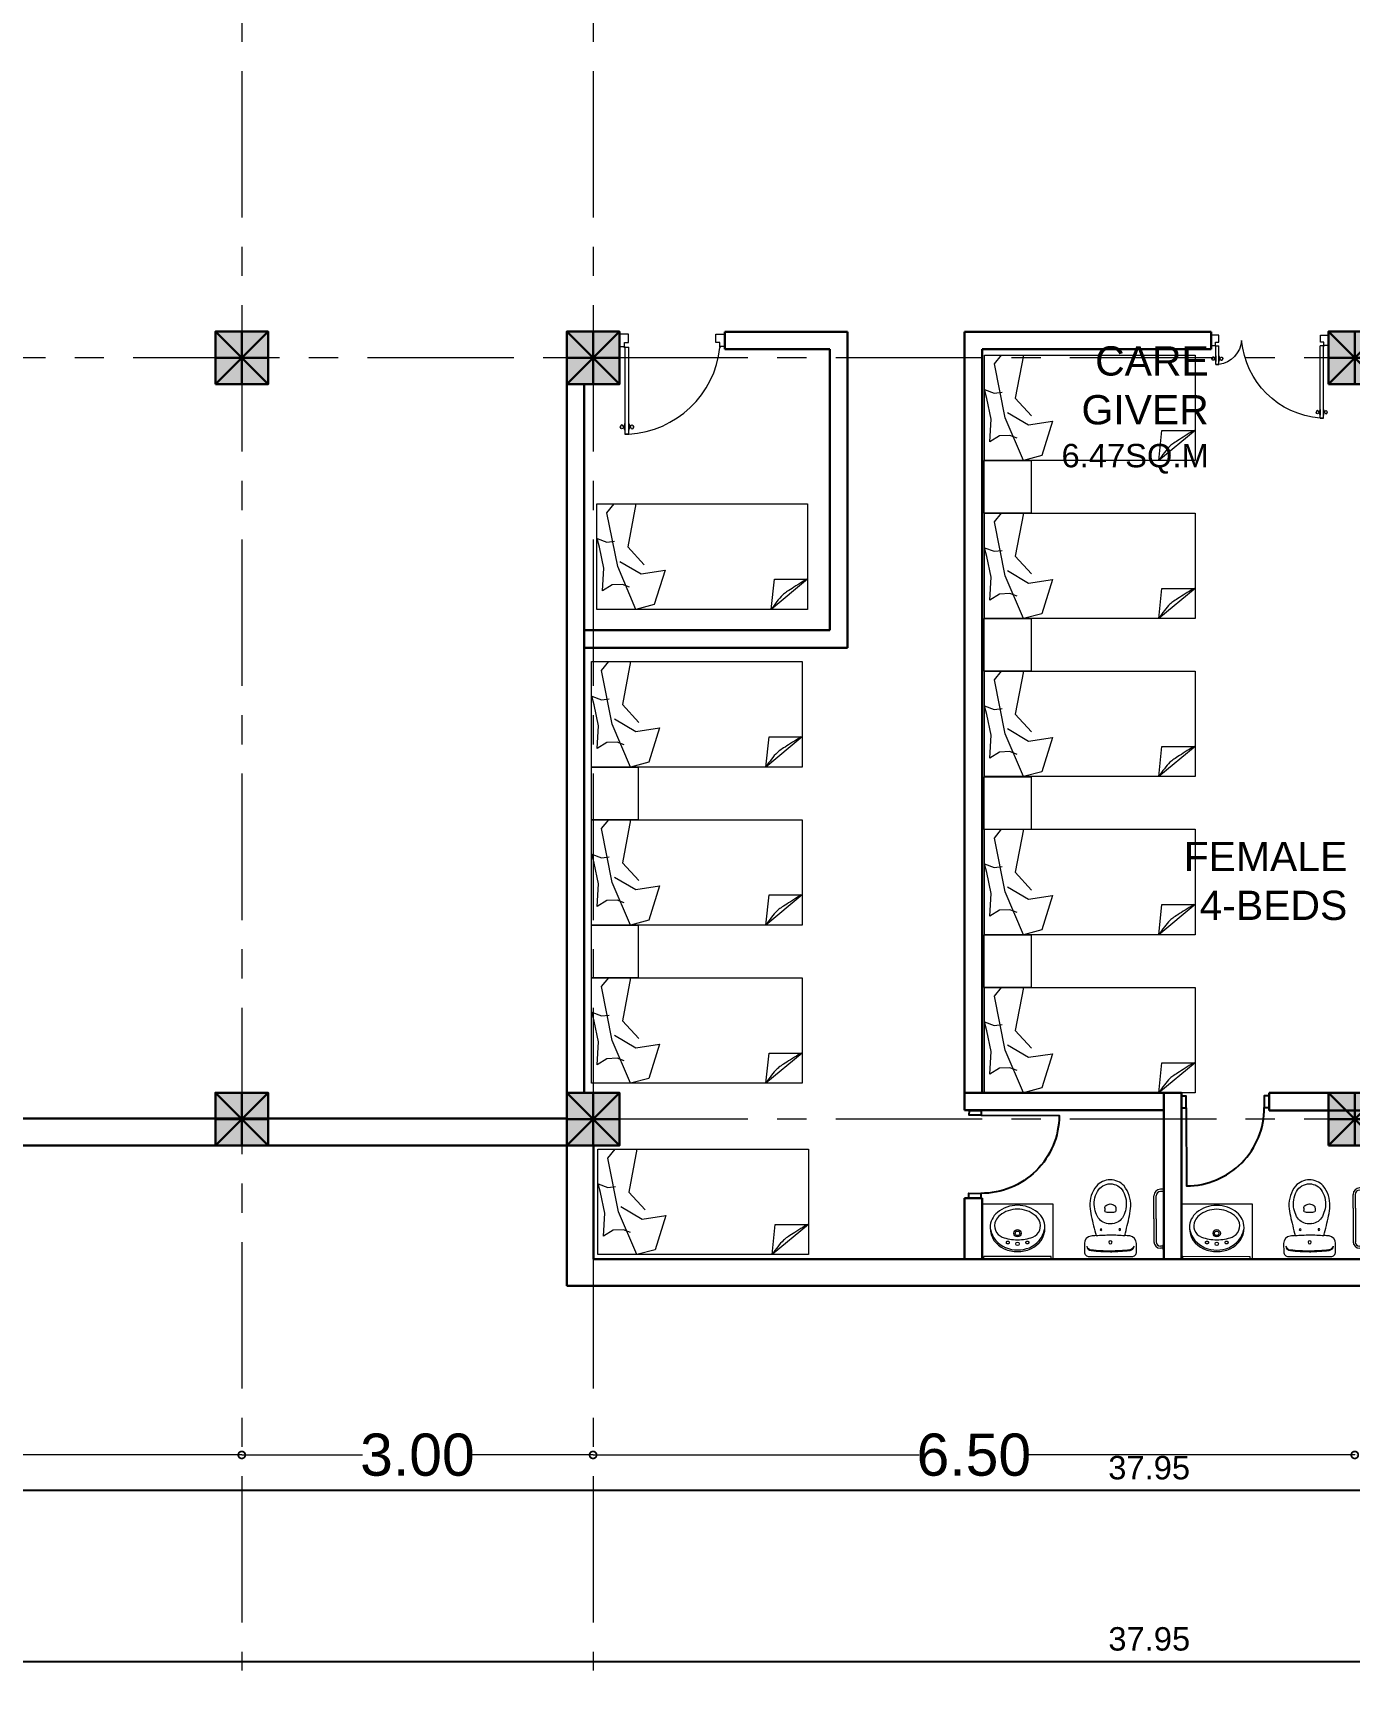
# Model space of a CAD drawing. Header units: metres. Extents: x 319894 to 3389272, y 120 to 6136017.
# Drawn here: x 321454.03 to 321465.27, y 3068002.62 to 3068016.73 of the extents above; entities that cross this region are included whole.
import ezdxf

# ---------------------------------------------------------------- set-up
doc = ezdxf.new("R2010")
doc.units = ezdxf.units.M
doc.header["$MEASUREMENT"] = 0
for name, pattern in [('CENTER', [2, 1.25, -0.25, 0.25, -0.25]), ('HIDDEN', [0.375, 0.25, -0.125]), ('RAYITAS', [0.375, 0.25, -0.125])]:
    doc.linetypes.add(name, pattern=pattern)
doc.layers.get('Defpoints').update_dxf_attribs({"color": 254})
for name, color, linetype, lineweight in [('a_MUEBLE ART', 4, 'Continuous', 5), ('centerline', 255, 'HIDDEN', 5), ('column', 50, 'Continuous', 30), ('DOORS', 4, 'Continuous', 0), ('Fixtures', 31, 'Continuous', 20), ('FURNITURE P 1 200', 255, 'Continuous', 13), ('hatch', 252, 'Continuous', 15), ('Stairs', 31, 'Continuous', 20), ('wall', 4, 'Continuous', 30), ('window-door', 4, 'Continuous', 20)]:
    doc.layers.add(name, color=color, linetype=linetype, lineweight=lineweight)
for name, color, linetype in [('door_cad-block.com', 7, 'Continuous'), ('S-DIM', 7, 'Continuous'), ('TEXT', 255, 'Continuous')]:
    doc.layers.add(name, color=color, linetype=linetype)
doc.styles.get("Standard").update_dxf_attribs({"font": 'arial.ttf'})
doc.styles.add('TEXTS', font='swissl.ttf')
doc.dimstyles.new('DIMTEXT', dxfattribs={"dimscale": 0.4, "dimtxt": 0.9, "dimasz": 0.3, "dimexe": 0.05, "dimexo": 0.05, "dimgap": 0.05, "dimtad": 0, "dimzin": 1, "dimdsep": 46, "dimtxsty": 'TEXTS', "dimblk": 'DOTSMALL', "dimcen": 0.1, "dimclrd": 256, "dimclre": 6, "dimclrt": 3, "dimadec": 0, "dimazin": 0, "dimtfac": 0.15, "dimtix": 1, "dimtofl": 0, "dimtmove": 1, "dimatfit": 3, "dimldrblk": 'OPEN', "dimfxl": 1, "dimtolj": 1, "dimtzin": 0, "dimarcsym": 0})
doc.dimstyles.get("Standard").update_dxf_attribs({"dimtxt": 0.2, "dimasz": 0.18, "dimexe": 0.2, "dimexo": 0.2, "dimgap": 0.09, "dimtad": 1, "dimzin": 0, "dimdsep": 46, "dimtxsty": 'Standard', "dimblk": 'OBLIQUE', "dimcen": 0.09, "dimdle": 0.15, "dimclrt": 7, "dimadec": 0, "dimazin": 0, "dimtfac": 1, "dimtofl": 0, "dimtmove": 0, "dimatfit": 3, "dimfxl": 0.3, "dimfxlon": 1, "dimtfillclr": 2, "dimtolj": 1, "dimtzin": 0, "dimarcsym": 0})

# ---------------------------------------------------------------- blocks, each defined once
blk = doc.blocks.new('_Oblique')
at = {"color": 0, "linetype": 'ByBlock', "lineweight": -2}
blk.add_line((-0.5, -0.5), (0.5, 0.5), dxfattribs=at)
blk = doc.blocks.new('*D982')
at = {"layer": 'Defpoints', "color": 0, "transparency": 16777216}
for p in [(321444.584, 3068007.679), (321482.534, 3068006.529), (321482.534, 3068002.822)]:
    blk.add_point(p, dxfattribs=at)
at = {"layer": 'S-DIM', "color": 0, "lineweight": -2, "transparency": 16777216}
for p, q in [((321444.584, 3068003.122), (321444.584, 3068002.622)), ((321482.534, 3068003.122), (321482.534, 3068002.622)), ((321444.434, 3068002.822), (321482.684, 3068002.822))]:
    blk.add_line(p, q, dxfattribs=at)
at = {"layer": 'S-DIM', "color": 0, "lineweight": -2, "transparency": 16777216, "xscale": 0.18, "yscale": 0.18, "zscale": 0.18, "rotation": 180}
blk.add_blockref('_Oblique', (321444.584, 3068002.822), dxfattribs=at)
at = {"layer": 'S-DIM', "color": 0, "lineweight": -2, "transparency": 16777216, "xscale": 0.18, "yscale": 0.18, "zscale": 0.18}
blk.add_blockref('_Oblique', (321482.534, 3068002.822), dxfattribs=at)
at = {"layer": 'S-DIM', "color": 7, "transparency": 16777216, "insert": (321463.559, 3068003.014), "char_height": 0.2, "attachment_point": 5}
blk.add_mtext('\\A1;37.95', dxfattribs=at)
blk = doc.blocks.new('*D964')
at = {"layer": 'Defpoints', "color": 0, "transparency": 16777216}
for p in [(321444.584, 3068007.728), (321482.531, 3068006.529), (321482.531, 3068004.284)]:
    blk.add_point(p, dxfattribs=at)
at = {"layer": 'S-DIM', "color": 0, "lineweight": -2, "transparency": 16777216}
for p, q in [((321444.584, 3068004.584), (321444.584, 3068004.084)), ((321482.531, 3068004.584), (321482.531, 3068004.084)), ((321444.434, 3068004.284), (321482.681, 3068004.284))]:
    blk.add_line(p, q, dxfattribs=at)
at = {"layer": 'S-DIM', "color": 0, "lineweight": -2, "transparency": 16777216, "xscale": 0.18, "yscale": 0.18, "zscale": 0.18, "rotation": 180}
blk.add_blockref('_Oblique', (321444.584, 3068004.284), dxfattribs=at)
at = {"layer": 'S-DIM', "color": 0, "lineweight": -2, "transparency": 16777216, "xscale": 0.18, "yscale": 0.18, "zscale": 0.18}
blk.add_blockref('_Oblique', (321482.531, 3068004.284), dxfattribs=at)
at = {"layer": 'S-DIM', "color": 7, "transparency": 16777216, "insert": (321463.558, 3068004.476), "char_height": 0.2, "attachment_point": 5}
blk.add_mtext('\\A1;37.95', dxfattribs=at)
blk = doc.blocks.new('column')
at = {"layer": 'hatch'}
h = blk.add_hatch(color=256, dxfattribs=at)
h.dxf.hatch_style = 1
h.paths.add_polyline_path([(0, 0), (0.45, 0), (0.45, 0.45), (0, 0.45)])
at = {"layer": 'column'}
for p, q in [((0, 0.45), (0.45, 0)), ((0, 0), (0.45, 0.45)), ((0.225, 0.45), (0.225, 0)), ((0, 0.225), (0.45, 0.225))]:
    blk.add_line(p, q, dxfattribs=at)
blk.add_lwpolyline([(0, 0), (0.45, 0), (0.45, 0.45), (0, 0.45)], close=True, dxfattribs=at)
blk = doc.blocks.new('cell bed1')
at = {"layer": 'Fixtures'}
for p, q in [((2034189, -167492), (2034446, -167181)), ((2034446, -167181), (2034189, -167208)), ((2034189, -167208), (2034189, -167492))]:
    blk.add_line(p, q, dxfattribs=at)
blk.add_lwpolyline([(2034446, -167492), (2034446, -165692), (2033546, -165692), (2033546, -167492)], close=True, dxfattribs=at)
at = {"layer": 'Fixtures', "linetype": 'ByBlock', "lineweight": 0}
for points in [[(2034288, -165740), (2034093, -165751), (2033916, -165714), (2033841, -165694), (2033872, -165777), (2033864, -165843)], [(2034256, -165972), (2034233, -165910), (2034237, -165822), (2034288, -165740)], [(2034036, -165889), (2034143, -166070), (2034112, -166274), (2034405, -166182), (2034446, -166026), (2034081, -165870), (2033621, -165778), (2033546, -165839), (2033546, -166026), (2033913, -165956), (2034065, -166095)]]:
    blk.add_lwpolyline(points, dxfattribs=at)
at = {"layer": 'Fixtures'}
blk.add_open_spline([(2034189, -167483), (2034205, -167455), (2034280, -167338), (2034324, -167266), (2034400, -167213), (2034446, -167181)], degree=3, knots=[58.285176, 58.285176, 58.285176, 58.285176, 153.797631, 253.744613, 409.43508, 409.43508, 409.43508, 409.43508], dxfattribs=at)
blk = doc.blocks.new('*U764')
at = {"layer": 'DOORS', "linetype": 'Continuous', "lineweight": 0}
for p, q in [((8137.26, -1857.94), (8142.04, -1857.94)), ((8142.21, -1860.02), (8142.21, -1861.52)), ((8150.81, -1860.02), (8142.21, -1860.02)), ((8150.81, -1861.52), (8142.21, -1861.52)), ((8150.81, -1860.02), (8150.81, -1861.52)), ((8150.81, -1861.52), (8150.81, -1860.02)), ((8137.26, -1911.96), (8142.04, -1911.96)), ((8142.21, -1909.87), (8142.21, -1908.37)), ((8175.64, -1908.37), (8142.21, -1908.37)), ((8175.64, -1909.87), (8142.21, -1909.87)), ((8175.64, -1909.87), (8175.64, -1908.37)), ((8175.64, -1908.37), (8175.64, -1909.87))]:
    blk.add_line(p, q, dxfattribs=at)
for points in [[(8142.04, -1857.94), (8142.04, -1859.87), (8140.4, -1859.87), (8140.4, -1861.43), (8137.26, -1861.43), (8137.26, -1857.94)], [(8142.04, -1911.96), (8142.04, -1910.03), (8140.4, -1910.03), (8140.4, -1908.47), (8137.26, -1908.47), (8137.26, -1911.96)]]:
    blk.add_lwpolyline(points, dxfattribs=at)
for points in [[(8149.25, -1860.02), (8146.78, -1860.02), (8147.88, -1859.6), (8147.88, -1859.41, 0.414214), (8147.77, -1859.3, -0.990713), (8147.9, -1858.29), (8148.25, -1858.29)], [(8146.91, -1860.02), (8149.37, -1860.02), (8148.28, -1859.6), (8148.28, -1859.41, -0.414214), (8148.39, -1859.3, 0.990713), (8148.25, -1858.29), (8147.9, -1858.29)], [(8149.25, -1861.52), (8146.78, -1861.52), (8147.88, -1861.94), (8147.88, -1862.13, -0.414214), (8147.77, -1862.24, 0.990713), (8147.9, -1863.25), (8148.25, -1863.25)], [(8146.91, -1861.52), (8149.37, -1861.52), (8148.28, -1861.94), (8148.28, -1862.13, 0.414214), (8148.39, -1862.24, -0.990713), (8148.25, -1863.25), (8147.9, -1863.25)], [(8174.08, -1908.37), (8171.62, -1908.37), (8172.71, -1907.95), (8172.71, -1907.76, 0.414214), (8172.6, -1907.65, -0.990713), (8172.74, -1906.64), (8173.08, -1906.64)], [(8174.08, -1909.87), (8171.62, -1909.87), (8172.71, -1910.29), (8172.71, -1910.48, -0.414214), (8172.6, -1910.59, 0.990713), (8172.74, -1911.6), (8173.08, -1911.6)], [(8171.74, -1908.37), (8174.2, -1908.37), (8173.11, -1907.95), (8173.11, -1907.76, -0.414214), (8173.22, -1907.65, 0.990713), (8173.08, -1906.64), (8172.74, -1906.64)], [(8171.74, -1909.87), (8174.2, -1909.87), (8173.11, -1910.29), (8173.11, -1910.48, 0.414214), (8173.22, -1910.59, -0.990713), (8173.08, -1911.6), (8172.74, -1911.6)]]:
    blk.add_lwpolyline(points, format="xyb", dxfattribs=at)
for points in [[(8147.97, -1858.17), (8147.97, -1858.29), (8148.18, -1858.29), (8148.18, -1858.17)], [(8147.97, -1863.37), (8147.97, -1863.25), (8148.18, -1863.25), (8148.18, -1863.37)], [(8172.81, -1906.52), (8172.81, -1906.64), (8173.01, -1906.64), (8173.01, -1906.52)], [(8172.81, -1911.72), (8172.81, -1911.6), (8173.01, -1911.6), (8173.01, -1911.72)]]:
    blk.add_lwpolyline(points, close=True, dxfattribs=at)
for centre in [(8142.21, -1859.86), (8142.21, -1910.03)]:
    blk.add_circle(centre, 0.165, dxfattribs=at)
at = {"layer": 'window-door'}
for centre, radius, start, end in [((8138.69, -1859.8), 12.25, 274.3787, 351.9271), ((8136.16, -1911.47), 39.61, 4.47868, 84.98302)]:
    blk.add_arc(centre, radius, start, end, dxfattribs=at)
blk = doc.blocks.new('3ftD')
at = {"layer": 'DOORS', "linetype": 'Continuous', "lineweight": 0}
for p, q in [((321543.95, 3067888.016), (321543.95, 3067887.91)), ((321544.85, 3067888.016), (321544.85, 3067887.91)), ((321543.997, 3067887.906), (321544.03, 3067887.906)), ((321543.997, 3067887.163), (321543.997, 3067887.906)), ((321544.03, 3067887.163), (321544.03, 3067887.906)), ((321543.996, 3067887.163), (321544.03, 3067887.163)), ((321544.03, 3067887.163), (321543.997, 3067887.163))]:
    blk.add_line(p, q, dxfattribs=at)
for points in [[(321543.95, 3067887.91), (321543.993, 3067887.91), (321543.993, 3067887.946), (321544.028, 3067887.946), (321544.028, 3067888.016), (321543.95, 3067888.016)], [(321544.85, 3067887.91), (321544.807, 3067887.91), (321544.807, 3067887.946), (321544.773, 3067887.946), (321544.773, 3067888.016), (321544.85, 3067888.016)]]:
    blk.add_lwpolyline(points, dxfattribs=at)
for points in [[(321543.996, 3067887.198), (321543.996, 3067887.253), (321543.987, 3067887.228), (321543.983, 3067887.228, -0.414214), (321543.98, 3067887.231, 0.990713), (321543.958, 3067887.228), (321543.958, 3067887.22)], [(321543.996, 3067887.25), (321543.996, 3067887.195), (321543.987, 3067887.219), (321543.983, 3067887.219, 0.414214), (321543.98, 3067887.217, -0.990713), (321543.958, 3067887.22), (321543.958, 3067887.228)], [(321544.03, 3067887.198), (321544.03, 3067887.253), (321544.039, 3067887.228), (321544.043, 3067887.228, 0.414214), (321544.046, 3067887.231, -0.990713), (321544.068, 3067887.228), (321544.068, 3067887.22)], [(321544.03, 3067887.25), (321544.03, 3067887.195), (321544.039, 3067887.219), (321544.043, 3067887.219, -0.414214), (321544.046, 3067887.217, 0.990713), (321544.068, 3067887.22), (321544.068, 3067887.228)]]:
    blk.add_lwpolyline(points, format="xyb", dxfattribs=at)
for points in [[(321543.955, 3067887.226), (321543.958, 3067887.226), (321543.958, 3067887.222), (321543.955, 3067887.222)], [(321544.071, 3067887.226), (321544.068, 3067887.226), (321544.068, 3067887.222), (321544.071, 3067887.222)]]:
    blk.add_lwpolyline(points, close=True, dxfattribs=at)
for centre in [(321543.993, 3067887.906), (321544.808, 3067887.906)]:
    blk.add_circle(centre, 0.00366, dxfattribs=at)
at = {"layer": 'window-door'}
blk.add_arc((321543.984, 3067887.99), 0.828, 273.1587, 353.9278, dxfattribs=at)
blk = doc.blocks.new('*U951')
at = {"color": 0, "linetype": 'ByBlock', "ltscale": 10}
blk.add_lwpolyline([(-850, 0), (-850, 800, -0.414214), (-50, 0)], format="xyb", dxfattribs=at)
at = {"color": 0}
for points in [[(-900, 0), (-850, 0), (-850, -121), (-900, -121)], [(-50, 0), (0, 0), (0, -121), (-50, -121)]]:
    blk.add_lwpolyline(points, close=True, dxfattribs=at)
blk = doc.blocks.new('ca_ba_wc057')
at = {"layer": 'a_MUEBLE ART', "color": 8}
for p, q in [((0, -4), (-1.1, -4)), ((0, -4), (1.1, -4)), ((-4.8, -41.3), (-4.8, -39.3)), ((4.8, -41.3), (4.8, -39.3))]:
    blk.add_line(p, q, dxfattribs=at)
at = {"layer": 'a_MUEBLE ART'}
blk.add_lwpolyline([(-16.3, -34.8, -0.017322), (-12.2, -18, -0.007818), (-16.6, -17.5, -0.379899), (-22.2, -11.2), (-22.2, -4, -0.414214), (-18.2, 0), (0, 0), (18.2, 0, -0.414214), (22.2, -4), (22.2, -11.2, -0.379899), (16.6, -17.5, -0.007818), (12.2, -18, -0.017322), (16.3, -34.8, -0.034533), (17.5, -43, -0.180901), (11.8, -60.3, -0.210568), (0, -65.5, -0.210568), (-11.8, -60.3, -0.180901), (-17.5, -43, -0.034533)], format="xyb", close=True, dxfattribs=at)
at = {"layer": 'a_MUEBLE ART', "color": 8}
for centre, radius in [((0, -12.2), 1.35), ((0, -12.2), 1.35), ((-8, -23), 0.75), ((8, -23), 0.75)]:
    blk.add_circle(centre, radius, dxfattribs=at)
for centre, radius, start, end in [((-16, -8.9), 4, 96.2719, 180), ((-16, -9.6), 4, 96.2141, 169.7572), ((0, -154), 149.3, 90, 96.3306), ((0, -154), 150, 90, 96.2719), ((0, -154), 150, 83.7281, 90), ((0, -154), 149.3, 83.6694, 90), ((16, -8.9), 4, 0, 83.7281), ((16, -9.6), 4, 10.2428, 83.7859), ((-3.3, -39.3), 1.5, 96.6492, 180), ((-1.8, -41.3), 3, 180, 233.1301), ((0, -67.6), 30, 90, 96.6492), ((0, -67.6), 30, 83.3508, 90), ((3.3, -39.3), 1.5, 0, 83.3508), ((1.8, -41.3), 3, 306.8699, 0), ((0, -38.9), 6, 233.1301, 270), ((0, -38.9), 6, 270, 306.8699)]:
    blk.add_arc(centre, radius, start, end, dxfattribs=at)
at = {"layer": 'a_MUEBLE ART'}
for centre, radius, start, end in [((0, 121.9), 140.4, 264.9986, 270), ((-0.7, -39.6), 11.6, 96.2419, 152.5973), ((0, -46), 18, 90, 96.2419), ((0, 121.9), 140.4, 270, 275.0014), ((0, -46), 18, 83.7581, 90), ((0.7, -39.6), 11.6, 27.4027, 83.7581), ((7.9, -45.1), 21.6, 168.3805, 209.1161), ((11.2, -45.8), 25, 152.5973, 168.3805), ((-11.2, -45.8), 25, 11.6195, 27.4027), ((-7.9, -45.1), 21.6, 330.8839, 11.6195), ((0, -49.5), 12.6, 209.1161, 270), ((0, -49.5), 12.6, 270, 330.8839)]:
    blk.add_arc(centre, radius, start, end, dxfattribs=at)
blk = doc.blocks.new('DSFD')
at = {"layer": 'a_MUEBLE ART', "color": 8}
for p, q in [((321997.273, 3067995.743), (321997.273, 3067995.722)), ((321997.847, 3067995.742), (321997.847, 3067995.721)), ((321997.273, 3067995.722), (321997.847, 3067995.721))]:
    blk.add_line(p, q, dxfattribs=at)
at = {"layer": 'a_MUEBLE ART'}
blk.add_lwpolyline([(321997.861, 3067995.742), (321997.861, 3067995.27), (321997.256, 3067995.27), (321997.256, 3067995.743)], close=True, dxfattribs=at)
at = {"layer": 'a_MUEBLE ART', "color": 8, "linetype": 'RAYITAS'}
for centre in [(321997.475, 3067995.601), (321997.642, 3067995.601)]:
    blk.add_circle(centre, 0.0125, dxfattribs=at)
at = {"layer": 'a_MUEBLE ART', "color": 8}
for centre, radius in [((321997.559, 3067995.612), 0.0146), ((321997.559, 3067995.522), 0.0313), ((321997.559, 3067995.522), 0.0192)]:
    blk.add_circle(centre, radius, dxfattribs=at)
at = {"layer": 'a_MUEBLE ART'}
for centre, radius, start, end in [((321997.538, 3067995.446), 0.215, 172.4866, 172.4866), ((321997.521, 3067995.474), 0.196, 112.6963, 179.9819), ((321997.538, 3067995.446), 0.215, 112.1612, 168.9852), ((321997.579, 3067995.446), 0.215, 7.4772, 7.4772), ((321997.558, 3067995.385), 0.294, 89.9819, 112.6963), ((321997.558, 3067995.385), 0.28, 89.9819, 111.2352), ((321997.558, 3067995.385), 0.294, 67.2675, 89.9819), ((321997.558, 3067995.385), 0.28, 68.7287, 89.9819), ((321997.579, 3067995.446), 0.215, 10.9787, 67.8026), ((321997.596, 3067995.474), 0.196, 359.9819, 67.2675), ((321997.492, 3067995.474), 0.167, 179.9819, 230.899), ((321997.463, 3067995.46), 0.101, 110.3404, 207.0509), ((321997.558, 3067995.202), 0.376, 89.9819, 110.3404), ((321997.558, 3067995.202), 0.376, 69.6234, 89.9819), ((321997.654, 3067995.46), 0.101, 332.9129, 69.6234), ((321997.625, 3067995.474), 0.167, 309.0648, 359.9819), ((321997.492, 3067995.474), 0.134, 207.0509, 230.899), ((321997.559, 3067995.557), 0.273, 230.899, 269.9819), ((321997.559, 3067995.557), 0.24, 230.899, 269.9819), ((321997.559, 3067995.557), 0.24, 269.9819, 309.0648), ((321997.559, 3067995.557), 0.273, 269.9819, 309.0648), ((321997.625, 3067995.474), 0.134, 309.0648, 332.9129)]:
    blk.add_arc(centre, radius, start, end, dxfattribs=at)
at = {"layer": 'FURNITURE P 1 200'}
for p, q in [((321996.31, 3067995.622), (321996.31, 3067995.66)), ((321996.31, 3067995.66), (321996.314, 3067995.66)), ((321996.314, 3067995.622), (321996.31, 3067995.622)), ((321996.314, 3067995.66), (321996.314, 3067995.622)), ((321996.314, 3067995.65), (321996.338, 3067995.65)), ((321996.314, 3067995.632), (321996.338, 3067995.632)), ((321996.375, 3067995.307), (321996.375, 3067995.594)), ((321996.394, 3067995.307), (321996.394, 3067995.594)), ((321996.375, 3067995.307), (321996.375, 3067995.19)), ((321996.394, 3067995.307), (321996.394, 3067995.191)), ((321996.31, 3067995.162), (321996.31, 3067995.125)), ((321996.314, 3067995.162), (321996.31, 3067995.162)), ((321996.314, 3067995.125), (321996.314, 3067995.162)), ((321996.31, 3067995.125), (321996.314, 3067995.125)), ((321996.314, 3067995.153), (321996.338, 3067995.153)), ((321996.314, 3067995.134), (321996.338, 3067995.134))]:
    blk.add_line(p, q, dxfattribs=at)
for centre, radius, start, end in [((321996.338, 3067995.594), 0.0561, 359.8025, 89.8025), ((321996.338, 3067995.594), 0.0374, 359.8025, 89.8025), ((321996.338, 3067995.19), 0.0561, 270.1975, 0.1975), ((321996.338, 3067995.19), 0.0374, 270.1975, 0.1975)]:
    blk.add_arc(centre, radius, start, end, dxfattribs=at)
at = {"layer": 'wall'}
for p, q in [((321997.861, 3067995.742), (321996.31, 3067995.742)), ((321997.861, 3067995.742), (321997.861, 3067994.322)), ((321998.011, 3067995.742), (321998.011, 3067994.322)), ((321996.16, 3067994.322), (321996.16, 3067994.473)), ((321996.16, 3067994.473), (321997.111, 3067994.473)), ((321997.111, 3067994.473), (321997.111, 3067994.322)), ((321996.16, 3067994.322), (321997.111, 3067994.322)), ((321996.16, 3067994.322), (321996.31, 3067994.322)), ((321997.861, 3067994.322), (321998.011, 3067994.322))]:
    blk.add_line(p, q, dxfattribs=at)
at = {"xscale": -0.009999999999999986, "yscale": 0.009999999999999986, "zscale": 0.009999999999999988, "rotation": 0.2486950231969454}
blk.add_blockref('ca_ba_wc057', (321996.765, 3067995.721), dxfattribs=at)
at = {"layer": 'door_cad-block.com', "xscale": -0.000833333331861667, "yscale": 0.000833333331861667, "zscale": 0.0008333333318616671, "rotation": 0.2486955119280768}
blk.add_blockref('*U951', (321997.111, 3067994.448), dxfattribs=at)
blk = doc.blocks.new('DFGDFG')
at = {"layer": 'a_MUEBLE ART', "color": 8}
for p, q in [((322595.376, 3068058.892), (322594.801, 3068058.892)), ((322594.801, 3068058.871), (322594.801, 3068058.892)), ((322595.376, 3068058.87), (322595.376, 3068058.892))]:
    blk.add_line(p, q, dxfattribs=at)
at = {"layer": 'a_MUEBLE ART'}
blk.add_lwpolyline([(322594.788, 3068058.871), (322594.788, 3068059.343), (322595.392, 3068059.343), (322595.392, 3068058.87)], close=True, dxfattribs=at)
at = {"layer": 'a_MUEBLE ART', "color": 8}
for centre, radius in [((322595.09, 3068059.091), 0.0313), ((322595.09, 3068059.091), 0.0192), ((322595.09, 3068059.001), 0.0146)]:
    blk.add_circle(centre, radius, dxfattribs=at)
at = {"layer": 'a_MUEBLE ART', "color": 8, "linetype": 'RAYITAS'}
for centre in [(322595.007, 3068059.012), (322595.174, 3068059.012)]:
    blk.add_circle(centre, 0.0125, dxfattribs=at)
at = {"layer": 'a_MUEBLE ART'}
for centre, radius, start, end in [((322595.07, 3068059.167), 0.215, 187.4772, 187.4772), ((322595.11, 3068059.167), 0.215, 352.4866, 352.4866), ((322595.023, 3068059.139), 0.167, 129.0648, 179.9819), ((322595.023, 3068059.139), 0.134, 129.0648, 152.9129), ((322595.09, 3068059.057), 0.273, 89.9819, 129.0648), ((322595.09, 3068059.057), 0.24, 89.9819, 129.0648), ((322595.09, 3068059.057), 0.273, 50.899, 89.9819), ((322595.09, 3068059.057), 0.24, 50.899, 89.9819), ((322595.157, 3068059.139), 0.134, 27.0509, 50.899), ((322595.157, 3068059.139), 0.167, 359.9819, 50.899), ((322595.052, 3068059.139), 0.196, 179.9819, 247.2675), ((322595.07, 3068059.167), 0.215, 190.9787, 247.8026), ((322594.995, 3068059.153), 0.101, 152.9129, 249.6234), ((322595.11, 3068059.167), 0.215, 292.1612, 348.9852), ((322595.128, 3068059.139), 0.196, 292.6963, 359.9819), ((322595.185, 3068059.153), 0.101, 290.3404, 27.0509), ((322595.09, 3068059.411), 0.376, 249.6234, 269.9819), ((322595.09, 3068059.229), 0.294, 247.2675, 269.9819), ((322595.09, 3068059.229), 0.28, 248.7287, 269.9819), ((322595.09, 3068059.411), 0.376, 269.9819, 290.3404), ((322595.09, 3068059.229), 0.28, 269.9819, 291.2352), ((322595.09, 3068059.229), 0.294, 269.9819, 292.6963)]:
    blk.add_arc(centre, radius, start, end, dxfattribs=at)
at = {"layer": 'FURNITURE P 1 200'}
for p, q in [((322596.255, 3068059.215), (322596.255, 3068059.411)), ((322596.273, 3068059.215), (322596.274, 3068059.411)), ((322596.334, 3068059.467), (322596.311, 3068059.467)), ((322596.334, 3068059.449), (322596.311, 3068059.449)), ((322596.339, 3068059.477), (322596.334, 3068059.477)), ((322596.334, 3068059.477), (322596.334, 3068059.439)), ((322596.334, 3068059.439), (322596.339, 3068059.439)), ((322596.339, 3068059.439), (322596.339, 3068059.477)), ((322596.255, 3068059.215), (322596.255, 3068059.019)), ((322596.273, 3068059.215), (322596.274, 3068059.019)), ((322596.334, 3068058.981), (322596.311, 3068058.982)), ((322596.334, 3068058.963), (322596.311, 3068058.963)), ((322596.334, 3068058.953), (322596.334, 3068058.991)), ((322596.334, 3068058.991), (322596.339, 3068058.991)), ((322596.339, 3068058.953), (322596.334, 3068058.953)), ((322596.339, 3068058.991), (322596.339, 3068058.953))]:
    blk.add_line(p, q, dxfattribs=at)
for centre, radius, start, end in [((322596.311, 3068059.411), 0.0561, 90.1975, 180.1975), ((322596.311, 3068059.411), 0.0374, 90.1975, 180.1975), ((322596.311, 3068059.019), 0.0561, 179.8025, 269.8025), ((322596.311, 3068059.019), 0.0374, 179.8025, 269.8025)]:
    blk.add_arc(centre, radius, start, end, dxfattribs=at)
at = {"layer": 'wall'}
for p, q in [((322594.638, 3068060.291), (322594.638, 3068060.141)), ((322594.638, 3068060.291), (322594.788, 3068060.291)), ((322594.638, 3068060.291), (322596.339, 3068060.291)), ((322596.339, 3068060.291), (322596.489, 3068060.291)), ((322596.489, 3068058.871), (322596.489, 3068060.291)), ((322594.638, 3068060.141), (322596.339, 3068060.141)), ((322596.339, 3068058.871), (322596.339, 3068060.141)), ((322594.788, 3068058.871), (322596.339, 3068058.871))]:
    blk.add_line(p, q, dxfattribs=at)
at = {"xscale": -0.009999999999999978, "yscale": 0.009999999999999978, "zscale": 0.00999999999999998, "rotation": 180.2486950231969}
blk.add_blockref('ca_ba_wc057', (322595.884, 3068058.892), dxfattribs=at)
at = {"layer": 'door_cad-block.com', "xscale": 0.0008333333318616671, "yscale": 0.0008333333318616671, "zscale": 0.0008333333318616671, "rotation": 269.7513044880719}
blk.add_blockref('*U951', (322594.776, 3068059.39), dxfattribs=at)
blk = doc.blocks.new('_DotSmall')
at = {"color": 0, "linetype": 'ByBlock', "const_width": 0.5}
blk.add_lwpolyline([(-0.0625, 0, 1), (0.0625, 0, 1)], format="xyb", close=True, dxfattribs=at)
blk = doc.blocks.new('*D901')
at = {"layer": 'Defpoints', "color": 0, "transparency": 16777216}
for p in [(322200.75, 3068056.698), (322200.75, 3068056.698), (322194.75, 3068056.233)]:
    blk.add_point(p, dxfattribs=at)
at = {"layer": 'S-DIM', "color": 6, "lineweight": -2, "transparency": 16777216}
blk.add_line((322194.75, 3068056.253), (322194.75, 3068056.718), dxfattribs=at)
at = {"layer": 'S-DIM', "lineweight": -2, "transparency": 16777216}
for p, q in [((322194.75, 3068056.698), (322197.283, 3068056.698)), ((322200.75, 3068056.698), (322198.217, 3068056.698))]:
    blk.add_line(p, q, dxfattribs=at)
at = {"layer": 'S-DIM', "lineweight": -2, "transparency": 16777216, "xscale": 0.12, "yscale": 0.12, "zscale": 0.12, "rotation": 180}
blk.add_blockref('_DotSmall', (322194.75, 3068056.698), dxfattribs=at)
at = {"layer": 'S-DIM', "lineweight": -2, "transparency": 16777216, "xscale": 0.12, "yscale": 0.12, "zscale": 0.12}
blk.add_blockref('_DotSmall', (322200.75, 3068056.698), dxfattribs=at)
at = {"layer": 'S-DIM', "color": 3, "transparency": 16777216, "insert": (322197.75, 3068056.698), "char_height": 0.36, "attachment_point": 5, "style": 'TEXTS'}
blk.add_mtext('\\A1;6.00', dxfattribs=at)
blk = doc.blocks.new('_Open')
at = {"color": 0, "linetype": 'ByBlock', "lineweight": -2}
for p, q in [((-1, 0.17), (0, 0)), ((-1, -0.17), (0, 0)), ((0, 0), (-1, 0))]:
    blk.add_line(p, q, dxfattribs=at)
blk = doc.blocks.new('*D902')
at = {"layer": 'Defpoints', "color": 0, "transparency": 16777216}
for p in [(322200.75, 3068056.698), (322203.75, 3068056.698), (322203.75, 3068056.698)]:
    blk.add_point(p, dxfattribs=at)
at = {"layer": 'S-DIM', "lineweight": -2, "transparency": 16777216}
for p, q in [((322200.75, 3068056.698), (322201.782, 3068056.698)), ((322203.75, 3068056.698), (322202.718, 3068056.698))]:
    blk.add_line(p, q, dxfattribs=at)
at = {"layer": 'S-DIM', "lineweight": -2, "transparency": 16777216, "xscale": 0.12, "yscale": 0.12, "zscale": 0.12, "rotation": 180}
blk.add_blockref('_DotSmall', (322200.75, 3068056.698), dxfattribs=at)
at = {"layer": 'S-DIM', "lineweight": -2, "transparency": 16777216, "xscale": 0.12, "yscale": 0.12, "zscale": 0.12}
blk.add_blockref('_DotSmall', (322203.75, 3068056.698), dxfattribs=at)
at = {"layer": 'S-DIM', "color": 3, "transparency": 16777216, "insert": (322202.25, 3068056.698), "char_height": 0.36, "attachment_point": 5, "style": 'TEXTS'}
blk.add_mtext('\\A1;3.00', dxfattribs=at)
blk = doc.blocks.new('*D903')
at = {"layer": 'Defpoints', "color": 0, "transparency": 16777216}
for p in [(322203.75, 3068056.698), (322210.255, 3068056.698), (322210.255, 3068056.698)]:
    blk.add_point(p, dxfattribs=at)
at = {"layer": 'S-DIM', "lineweight": -2, "transparency": 16777216}
for p, q in [((322203.75, 3068056.698), (322206.535, 3068056.698)), ((322210.255, 3068056.698), (322207.47, 3068056.698))]:
    blk.add_line(p, q, dxfattribs=at)
at = {"layer": 'S-DIM', "color": 6, "lineweight": -2, "transparency": 16777216}
blk.add_line((322210.255, 3068056.718), (322210.255, 3068056.718), dxfattribs=at)
at = {"layer": 'S-DIM', "lineweight": -2, "transparency": 16777216, "xscale": 0.12, "yscale": 0.12, "zscale": 0.12, "rotation": 180}
blk.add_blockref('_DotSmall', (322203.75, 3068056.698), dxfattribs=at)
at = {"layer": 'S-DIM', "lineweight": -2, "transparency": 16777216, "xscale": 0.12, "yscale": 0.12, "zscale": 0.12}
blk.add_blockref('_DotSmall', (322210.255, 3068056.698), dxfattribs=at)
at = {"layer": 'S-DIM', "color": 3, "transparency": 16777216, "insert": (322207.002, 3068056.698), "char_height": 0.36, "attachment_point": 5, "style": 'TEXTS'}
blk.add_mtext('\\A1;6.50', dxfattribs=at)
blk = doc.blocks.new('FINAL GRIDTOP FLOOR')
at = {"layer": 'centerline', "linetype": 'CENTER'}
for p, q in [((322200.75, 3068092.516), (322200.75, 3068054.857)), ((322203.75, 3068092.516), (322203.75, 3068054.857)), ((322233.073, 3068066.066), (322185.967, 3068066.066)), ((322233.073, 3068066.066), (322185.967, 3068066.066)), ((322233.073, 3068059.566), (322185.967, 3068059.566))]:
    blk.add_line(p, q, dxfattribs=at)
at = {"layer": 'wall'}
for p in [(322200.525, 3068065.841), (322203.525, 3068065.841), (322210.03, 3068065.841), (322200.525, 3068059.341), (322203.525, 3068059.341), (322210.03, 3068059.341)]:
    blk.add_blockref('column', p, dxfattribs=at)
at = {"layer": 'S-DIM'}
for base, p1, p2, picture, middle in [((322200.75, 3068056.698), (322194.75, 3068056.233), (322200.75, 3068056.698), '*D901', (322197.75, 3068056.698)), ((322203.75, 3068056.698), (322200.75, 3068056.698), (322203.75, 3068056.698), '*D902', (322202.25, 3068056.698)), ((322210.254953, 3068056.698041), (322203.749954, 3068056.698041), (322210.254953, 3068056.698006), '*D903', (322207.002454, 3068056.698041))]:
    dim = blk.add_linear_dim(base=base, p1=p1, p2=p2, dimstyle='DIMTEXT', dxfattribs=at)
    dim.commit()
    dim.dimension.update_dxf_attribs({"geometry": picture, "text_midpoint": middle})

msp = doc.modelspace()

# ---------------------------------------------------------------- linework, layer by layer
at = {"layer": 'Fixtures'}
for points in [[(321462.55, 3068012.628), (321462.15, 3068012.628), (321462.15, 3068013.078), (321462.55, 3068013.078)], [(321462.55, 3068011.278), (321462.15, 3068011.278), (321462.15, 3068011.728), (321462.55, 3068011.728)], [(321459.195, 3068010.01), (321458.795, 3068010.01), (321458.795, 3068010.46), (321459.195, 3068010.46)], [(321462.55, 3068009.928), (321462.15, 3068009.928), (321462.15, 3068010.378), (321462.55, 3068010.378)], [(321459.195, 3068008.66), (321458.795, 3068008.66), (321458.795, 3068009.11), (321459.195, 3068009.11)], [(321462.55, 3068008.578), (321462.15, 3068008.578), (321462.15, 3068009.028), (321462.55, 3068009.028)]]:
    msp.add_lwpolyline(points, close=True, dxfattribs=at)
at = {"layer": 'wall'}
for p, q in [((321459.934, 3068014.178), (321459.934, 3068014.028)), ((321460.782, 3068014.178), (321459.934, 3068014.178)), ((321459.934, 3068014.178), (321460.982, 3068014.178)), ((321460.982, 3068011.478), (321460.982, 3068014.178)), ((321461.981, 3068007.678), (321461.981, 3068014.178)), ((321461.982, 3068014.178), (321464.089, 3068014.178)), ((321464.089, 3068014.178), (321464.089, 3068014.028)), ((321460.832, 3068014.028), (321459.934, 3068014.028)), ((321460.832, 3068011.628), (321460.832, 3068014.028)), ((321462.132, 3068014.028), (321464.089, 3068014.028)), ((321462.132, 3068007.678), (321462.132, 3068014.028)), ((321458.584, 3068007.182), (321458.584, 3068013.728)), ((321458.734, 3068010.278), (321458.734, 3068013.728)), ((321458.734, 3068011.628), (321460.832, 3068011.628)), ((321460.832, 3068011.628), (321459.934, 3068011.628)), ((321458.734, 3068011.478), (321460.982, 3068011.478)), ((321458.734, 3068007.678), (321458.734, 3068010.891)), ((321445.034, 3068007.229), (321458.585, 3068007.229)), ((321458.584, 3068006.029), (321458.584, 3068007.229)), ((321458.814, 3068006.259), (321458.814, 3068007.229)), ((321461.982, 3068006.259), (321461.981, 3068006.778)), ((321462.131, 3068006.778), (321461.981, 3068006.778)), ((321462.132, 3068006.259), (321462.131, 3068006.778)), ((321458.814, 3068006.259), (321476.119, 3068006.259)), ((321458.584, 3068006.029), (321476.349, 3068006.029))]:
    msp.add_line(p, q, dxfattribs=at)
for points in [[(321458.584, 3068007.458), (321445.034, 3068007.458)], [(321458.814, 3068007.228), (321458.809, 3068007.228)]]:
    msp.add_lwpolyline(points, dxfattribs=at)

# ---------------------------------------------------------------- block references
at = {"layer": 'centerline'}
msp.add_blockref('FINAL GRIDTOP FLOOR', (-744.941, -52.112), dxfattribs=at)
at = {"layer": 'Fixtures', "xscale": -0.001000027668465999, "yscale": 0.001000027668465999, "zscale": 0.001000027668465999, "rotation": 90}
for p in [(321296.454, 3070047.581), (321293.145, 3070046.309), (321296.454, 3070046.231), (321293.099, 3070044.963), (321296.454, 3070044.881), (321293.099, 3070043.613), (321296.454, 3070043.531), (321293.099, 3070042.263), (321296.454, 3070042.181), (321293.153, 3070040.799)]:
    msp.add_blockref('cell bed1', p, dxfattribs=at)
at = {"layer": 'Stairs'}
msp.add_blockref('3ftD', (-84.915, 126.141), dxfattribs=at)
at = {"layer": 'wall'}
for name, p in [('column', (321458.584, 3068007.228)), ('DFGDFG', (-1132.656, -52.612))]:
    msp.add_blockref(name, p, dxfattribs=at)
at = {"layer": 'wall', "rotation": 180}
msp.add_blockref('DSFD', (643461.694, 6136002.001), dxfattribs=at)
at = {"layer": 'window-door', "xscale": -0.01843682874981834, "yscale": 0.01843682874981834, "zscale": 0.01843682874981834, "rotation": 90.00000000968699}
msp.add_blockref('*U764', (321429.834, 3068164.173), dxfattribs=at)

# ---------------------------------------------------------------- texts
at = {"layer": 'TEXT', "linetype": 'Continuous', "char_height": 0.25, "width": 8.64196, "attachment_point": 9, "rotation": 359.9991}
for s, insert in [('CARE \\PGIVER\\P{\\H0.8x;6.47SQ.M}', (321464.067, 3068012.965)), ('FEMALE\\P4-BEDS', (321465.25, 3068009.151))]:
    msp.add_mtext(s, dxfattribs=dict(at, insert=insert))

# ---------------------------------------------------------------- dimensions: what is measured, and where the dimension line sits
at = {"layer": 'S-DIM'}
for base, p1, p2, picture, middle in [((321482.531, 3068004.284), (321444.584, 3068007.728), (321482.531, 3068006.529), '*D964', (321463.558, 3068004.476)), ((321482.534, 3068002.822), (321444.584, 3068007.679), (321482.534, 3068006.529), '*D982', (321463.559, 3068003.014))]:
    dim = msp.add_linear_dim(base=base, p1=p1, p2=p2, dimstyle='Standard', dxfattribs=at)
    dim.commit()
    dim.dimension.update_dxf_attribs({"geometry": picture, "text_midpoint": middle})

doc.saveas('drawing.dxf')
